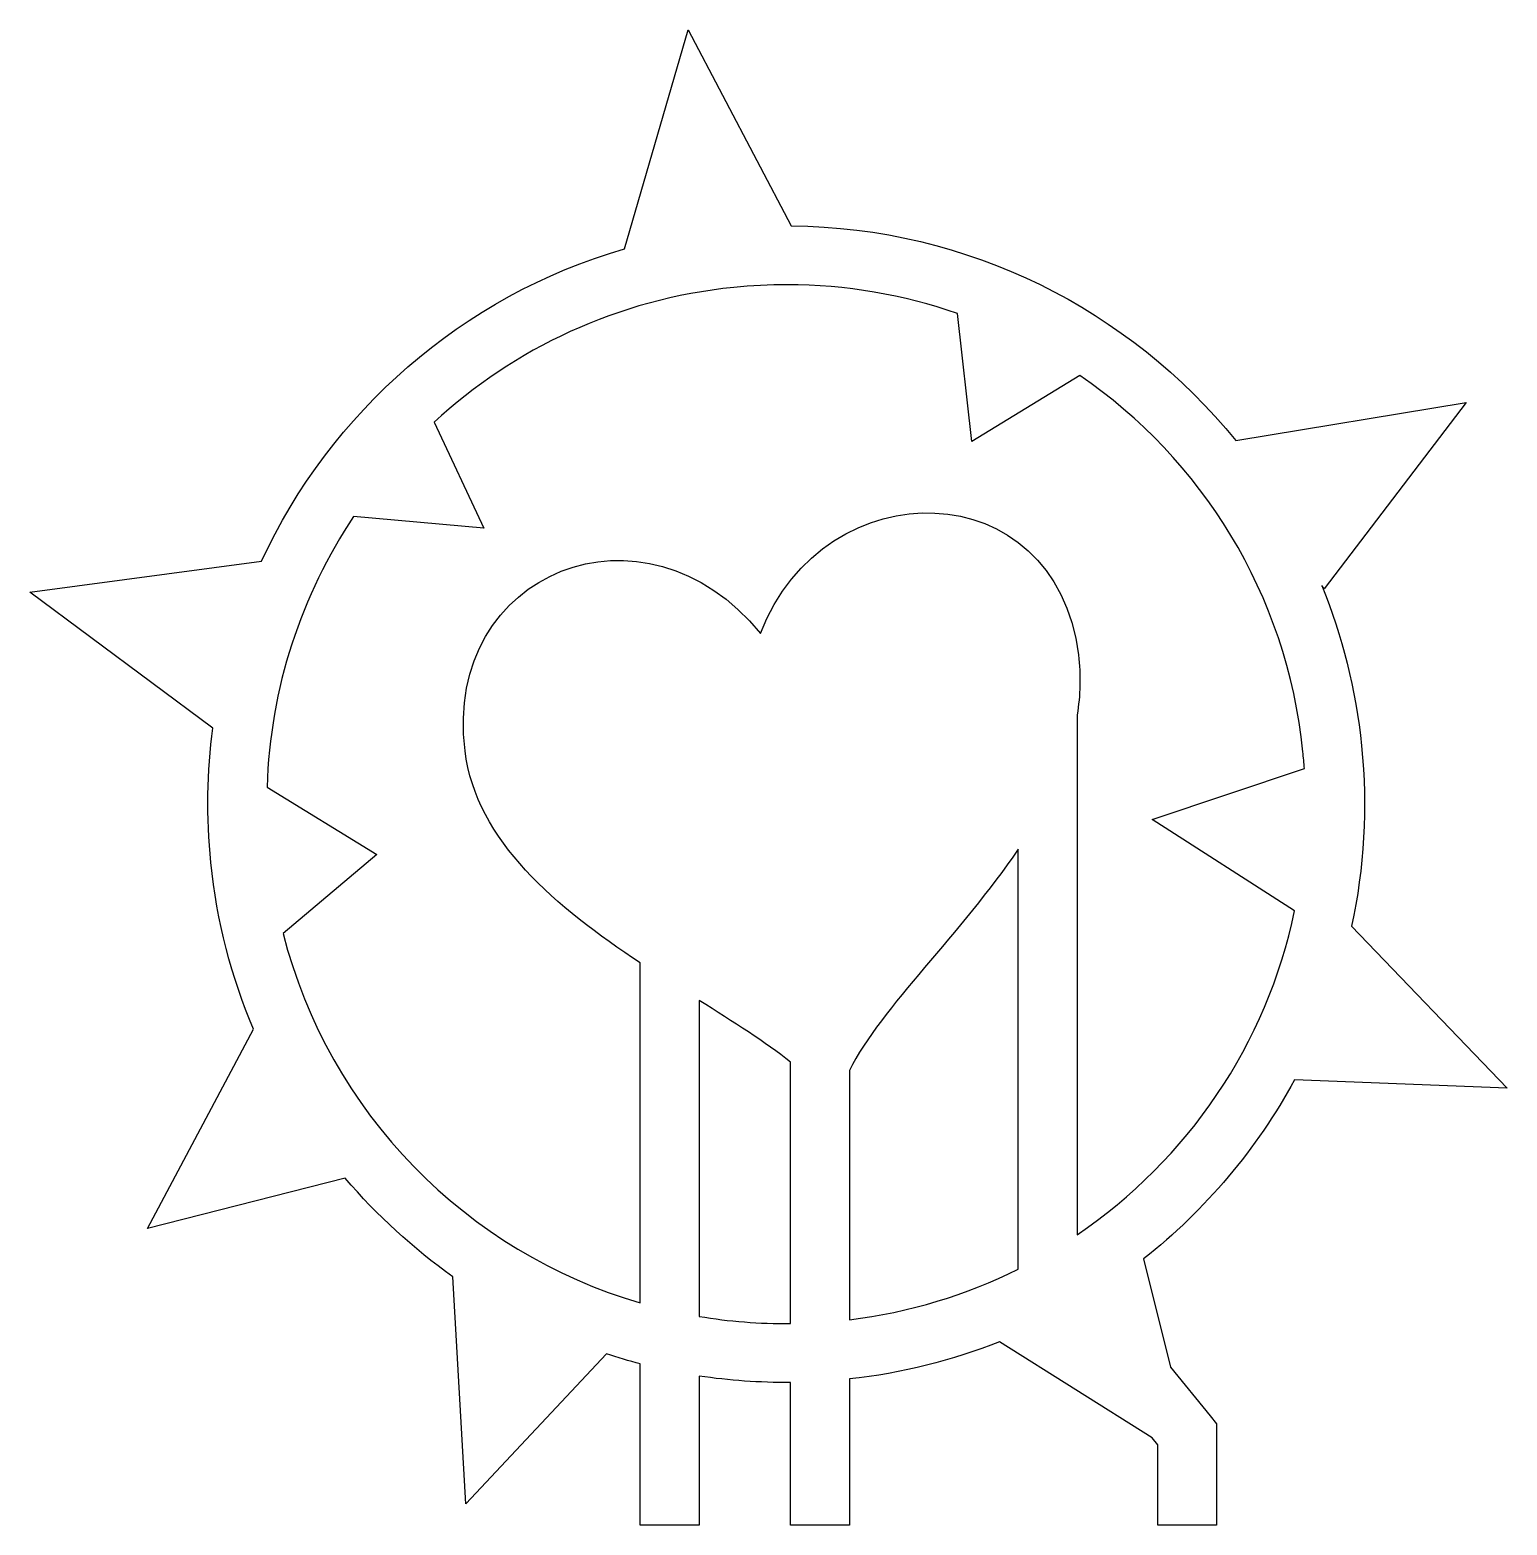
# Model space of a CAD drawing. Header units: centimetres. Extents: x -10 to 9.7, y -10 to 10.
import ezdxf

# ---------------------------------------------------------------- set-up
doc = ezdxf.new("R2010")
doc.units = ezdxf.units.CM
doc.header["$MEASUREMENT"] = 0
doc.layers.add('Layer 1', color=7, linetype='Continuous')

msp = doc.modelspace()

# ---------------------------------------------------------------- linework, layer by layer
at = {"layer": 'Layer 1'}
for points, knots in [([(-1.2044, 10.01093), (-1.2044, 10.01093), (-2.05303, 7.08548), (-2.05303, 7.08548), (-2.05303, 7.08548), (-4.23332, 6.45296), (-5.98587, 4.89797), (-6.91027, 2.90832), (-6.91027, 2.90832), (-6.91027, 2.90832), (-10.00565, 2.49448), (-10.00565, 2.49448), (-10.00565, 2.49448), (-10.00565, 2.49448), (-7.55991, 0.67729), (-7.55991, 0.67729), (-7.55991, 0.67729), (-7.63725, 0.09347), (-7.64825, -0.50776), (-7.58631, -1.11877), (-7.58631, -1.11877), (-7.50653, -1.90613), (-7.31011, -2.65381), (-7.01704, -3.34714), (-7.01704, -3.34714), (-7.01704, -3.34714), (-8.43232, -6.013), (-8.43232, -6.013), (-8.43232, -6.013), (-8.43232, -6.013), (-5.78881, -5.33958), (-5.78881, -5.33958), (-5.78881, -5.33958), (-5.36544, -5.83737), (-4.88093, -6.28001), (-4.34856, -6.65606), (-4.34856, -6.65606), (-4.34856, -6.65606), (-4.17723, -9.69215), (-4.17723, -9.69215), (-4.17723, -9.69215), (-4.17723, -9.69215), (-2.29418, -7.68917), (-2.29418, -7.68917), (-2.29418, -7.68917), (-2.14562, -7.73783), (-1.99563, -7.78245), (-1.84353, -7.82221), (-1.84353, -7.82221), (-1.84353, -7.82221), (-1.84353, -9.97674), (-1.84353, -9.97674), (-1.84353, -9.97674), (-1.84353, -9.97674), (-1.05542, -9.97673), (-1.05542, -9.97673), (-1.05542, -9.97673), (-1.05542, -9.97673), (-1.05542, -7.98429), (-1.05542, -7.98429), (-1.05542, -7.98429), (-0.65702, -8.04484), (-0.2498, -8.07326), (0.16345, -8.06989), (0.16345, -8.06989), (0.16345, -8.06989), (0.16345, -9.97673), (0.16345, -9.97673), (0.16345, -9.97673), (0.16345, -9.97673), (0.95148, -9.97673), (0.95148, -9.97673), (0.95148, -9.97673), (0.95148, -9.97673), (0.95148, -8.02372), (0.95148, -8.02372), (0.95148, -8.02372), (1.65716, -7.9463), (2.33079, -7.77586), (2.96104, -7.52572), (2.96104, -7.52572), (2.96104, -7.52572), (4.99817, -8.81184), (4.99817, -8.81184), (4.99817, -8.81184), (4.99817, -8.81184), (5.07466, -8.90402), (5.07466, -8.90402), (5.07466, -8.90402), (5.07466, -8.90402), (5.07466, -9.97669), (5.07466, -9.97669), (5.07466, -9.97669), (5.07466, -9.97669), (5.86265, -9.97669), (5.86265, -9.97669), (5.86265, -9.97669), (5.86265, -9.97669), (5.86265, -8.62335), (5.86265, -8.62335), (5.86265, -8.62335), (5.86265, -8.62335), (5.77443, -8.51527), (5.77443, -8.51527), (5.77443, -8.51527), (5.77443, -8.51527), (5.24337, -7.86432), (5.24337, -7.86432), (5.24337, -7.86432), (5.24337, -7.86432), (4.88621, -6.4161), (4.88621, -6.4161), (4.88621, -6.4161), (5.71325, -5.76401), (6.39962, -4.94962), (6.90239, -4.02572), (6.90239, -4.02572), (6.90239, -4.02572), (9.74611, -4.13768), (9.74611, -4.13768), (9.74611, -4.13768), (9.74611, -4.13768), (7.66668, -1.96999), (7.66668, -1.96999), (7.66668, -1.96999), (7.83358, -1.19789), (7.88368, -0.38743), (7.7998, 0.44025), (7.7998, 0.44025), (7.72322, 1.19506), (7.54055, 1.91389), (7.26739, 2.58289), (7.26739, 2.58289), (7.26739, 2.58289), (7.29902, 2.53807), (7.29902, 2.53807), (7.29902, 2.53807), (7.29902, 2.53807), (9.20054, 5.02864), (9.20054, 5.02864), (9.20054, 5.02864), (9.20054, 5.02864), (6.11831, 4.52136), (6.11831, 4.52136), (6.11831, 4.52136), (4.69851, 6.27217), (2.53951, 7.37305), (0.17389, 7.39131), (0.17389, 7.39131), (0.17389, 7.39131), (-1.20445, 10.01104), (-1.20445, 10.01104), (-1.20445, 10.01104), (-1.20445, 10.01104), (-1.2044, 10.01093), (-1.2044, 10.01093)], [0, 0, 0, 0, 0.025, 0.025, 0.025, 0.025, 0.05, 0.05, 0.05, 0.05, 0.075, 0.075, 0.075, 0.075, 0.1, 0.1, 0.1, 0.1, 0.125, 0.125, 0.125, 0.125, 0.15, 0.15, 0.15, 0.15, 0.175, 0.175, 0.175, 0.175, 0.2, 0.2, 0.2, 0.2, 0.225, 0.225, 0.225, 0.225, 0.25, 0.25, 0.25, 0.25, 0.275, 0.275, 0.275, 0.275, 0.3, 0.3, 0.3, 0.3, 0.325, 0.325, 0.325, 0.325, 0.35, 0.35, 0.35, 0.35, 0.375, 0.375, 0.375, 0.375, 0.4, 0.4, 0.4, 0.4, 0.425, 0.425, 0.425, 0.425, 0.45, 0.45, 0.45, 0.45, 0.475, 0.475, 0.475, 0.475, 0.5, 0.5, 0.5, 0.5, 0.525, 0.525, 0.525, 0.525, 0.55, 0.55, 0.55, 0.55, 0.575, 0.575, 0.575, 0.575, 0.6, 0.6, 0.6, 0.6, 0.625, 0.625, 0.625, 0.625, 0.65, 0.65, 0.65, 0.65, 0.675, 0.675, 0.675, 0.675, 0.7, 0.7, 0.7, 0.7, 0.725, 0.725, 0.725, 0.725, 0.75, 0.75, 0.75, 0.75, 0.775, 0.775, 0.775, 0.775, 0.8, 0.8, 0.8, 0.8, 0.825, 0.825, 0.825, 0.825, 0.85, 0.85, 0.85, 0.85, 0.875, 0.875, 0.875, 0.875, 0.9, 0.9, 0.9, 0.9, 0.925, 0.925, 0.925, 0.925, 0.95, 0.95, 0.95, 0.95, 1, 1, 1, 1]), ([(0.11727, 6.6046), (0.91087, 6.6046), (1.67833, 6.46869), (2.39573, 6.21847), (2.39573, 6.21847), (2.39573, 6.21847), (2.59076, 4.50666), (2.59076, 4.50666), (2.59076, 4.50666), (2.59076, 4.50666), (4.03236, 5.39092), (4.03236, 5.39092), (4.03236, 5.39092), (5.65907, 4.27642), (6.80098, 2.47994), (7.01574, 0.36104), (7.01574, 0.36104), (7.02333, 0.28619), (7.03033, 0.21151), (7.03556, 0.137), (7.03556, 0.137), (7.03556, 0.137), (4.99956, -0.54296), (4.99956, -0.54296), (4.99956, -0.54296), (4.99956, -0.54296), (6.90505, -1.7671), (6.90505, -1.7671), (6.90505, -1.7671), (6.5333, -3.54418), (5.47657, -5.09398), (3.99673, -6.09463), (3.99673, -6.09463), (3.99673, -6.09463), (3.99672, 0.8539), (3.99672, 0.8539), (3.99672, 0.8539), (4.0396, 1.11555), (4.04774, 1.38319), (4.01392, 1.65636), (4.01392, 1.65636), (3.71018, 4.10801), (0.62037, 4.16607), (-0.23847, 1.94099), (-0.23847, 1.94099), (-1.77246, 3.84277), (-4.48774, 2.78359), (-4.18775, 0.37293), (-4.18775, 0.37293), (-4.03704, -0.83805), (-2.96092, -1.72189), (-1.84351, -2.4616), (-1.84351, -2.4616), (-1.84351, -2.4616), (-1.84351, -7.00646), (-1.84351, -7.00646), (-1.84351, -7.00646), (-4.15755, -6.3308), (-6.00653, -4.47486), (-6.62037, -2.06623), (-6.62037, -2.06623), (-6.62037, -2.06623), (-5.36714, -1.0133), (-5.36714, -1.0133), (-5.36714, -1.0133), (-5.36714, -1.0133), (-6.83518, -0.11069), (-6.83518, -0.11069), (-6.83518, -0.11069), (-6.79373, 1.21381), (-6.37606, 2.45806), (-5.67683, 3.50787), (-5.67683, 3.50787), (-5.67683, 3.50787), (-3.93487, 3.34839), (-3.93487, 3.34839), (-3.93487, 3.34839), (-3.93487, 3.34839), (-4.60155, 4.76629), (-4.60155, 4.76629), (-4.60155, 4.76629), (-3.53462, 5.75091), (-2.15092, 6.41109), (-0.59306, 6.56897), (-0.59306, 6.56897), (-0.35426, 6.59322), (-0.11757, 6.6046), (0.11726, 6.6046), (0.11726, 6.6046), (0.11726, 6.6046), (0.11727, 6.6046), (0.11727, 6.6046)], [0, 0, 0, 0, 0.04166667, 0.04166667, 0.04166667, 0.04166667, 0.08333333, 0.08333333, 0.08333333, 0.08333333, 0.125, 0.125, 0.125, 0.125, 0.16666667, 0.16666667, 0.16666667, 0.16666667, 0.20833333, 0.20833333, 0.20833333, 0.20833333, 0.25, 0.25, 0.25, 0.25, 0.29166667, 0.29166667, 0.29166667, 0.29166667, 0.33333333, 0.33333333, 0.33333333, 0.33333333, 0.375, 0.375, 0.375, 0.375, 0.41666667, 0.41666667, 0.41666667, 0.41666667, 0.45833333, 0.45833333, 0.45833333, 0.45833333, 0.5, 0.5, 0.5, 0.5, 0.54166667, 0.54166667, 0.54166667, 0.54166667, 0.58333333, 0.58333333, 0.58333333, 0.58333333, 0.625, 0.625, 0.625, 0.625, 0.66666667, 0.66666667, 0.66666667, 0.66666667, 0.70833333, 0.70833333, 0.70833333, 0.70833333, 0.75, 0.75, 0.75, 0.75, 0.79166667, 0.79166667, 0.79166667, 0.79166667, 0.83333333, 0.83333333, 0.83333333, 0.83333333, 0.875, 0.875, 0.875, 0.875, 0.91666667, 0.91666667, 0.91666667, 0.91666667, 1, 1, 1, 1]), ([(3.20877, -0.94094), (3.20877, -0.94094), (3.20877, -6.55447), (3.20877, -6.55447), (3.20877, -6.55447), (2.51861, -6.89848), (1.75916, -7.1331), (0.95152, -7.23181), (0.95152, -7.23181), (0.95152, -7.23181), (0.95144, -3.89788), (0.95144, -3.89788), (0.95144, -3.89788), (1.38307, -3.05018), (2.45064, -2.06315), (3.20878, -0.94085), (3.20878, -0.94085), (3.20878, -0.94085), (3.20877, -0.94094), (3.20877, -0.94094)], [0, 0, 0, 0, 0.16666667, 0.16666667, 0.16666667, 0.16666667, 0.33333333, 0.33333333, 0.33333333, 0.33333333, 0.5, 0.5, 0.5, 0.5, 0.66666667, 0.66666667, 0.66666667, 0.66666667, 1, 1, 1, 1]), ([(-1.05546, -2.96483), (-0.5968, -3.25233), (-0.16884, -3.52212), (0.16341, -3.78711), (0.16341, -3.78711), (0.16341, -3.78711), (0.16341, -7.28313), (0.16341, -7.28313), (0.16341, -7.28313), (-0.25068, -7.28705), (-0.65857, -7.2537), (-1.0555, -7.18686), (-1.0555, -7.18686), (-1.0555, -7.18686), (-1.05551, -2.96496), (-1.05551, -2.96496), (-1.05551, -2.96496), (-1.05551, -2.96496), (-1.05546, -2.96483), (-1.05546, -2.96483)], [0, 0, 0, 0, 0.16666667, 0.16666667, 0.16666667, 0.16666667, 0.33333333, 0.33333333, 0.33333333, 0.33333333, 0.5, 0.5, 0.5, 0.5, 0.66666667, 0.66666667, 0.66666667, 0.66666667, 1, 1, 1, 1])]:
    msp.add_open_spline(points, degree=3, knots=knots, dxfattribs=at)

doc.saveas('drawing.dxf')
